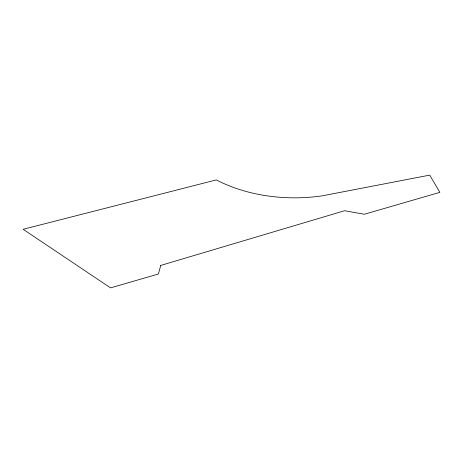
<?xml version="1.0" encoding="UTF-8"?>
<svg xmlns="http://www.w3.org/2000/svg" width="463" height="463" viewBox="0 0 463 463"><rect width="100%" height="100%" fill="white"/><g stroke="black" fill="none" stroke-linecap="round" stroke-linejoin="round"><path stroke-width="0.69" d="M160.742 265.426L158.387 274.009L110.559 287.882L23.15 229.295L216.29 179.916A137.43 97.386 -3.3 0 0 322.37 195.814L429.728 175.118L439.85 192.353L364.364 214.253L344.651 210.717L160.742 265.426"/></g></svg>
